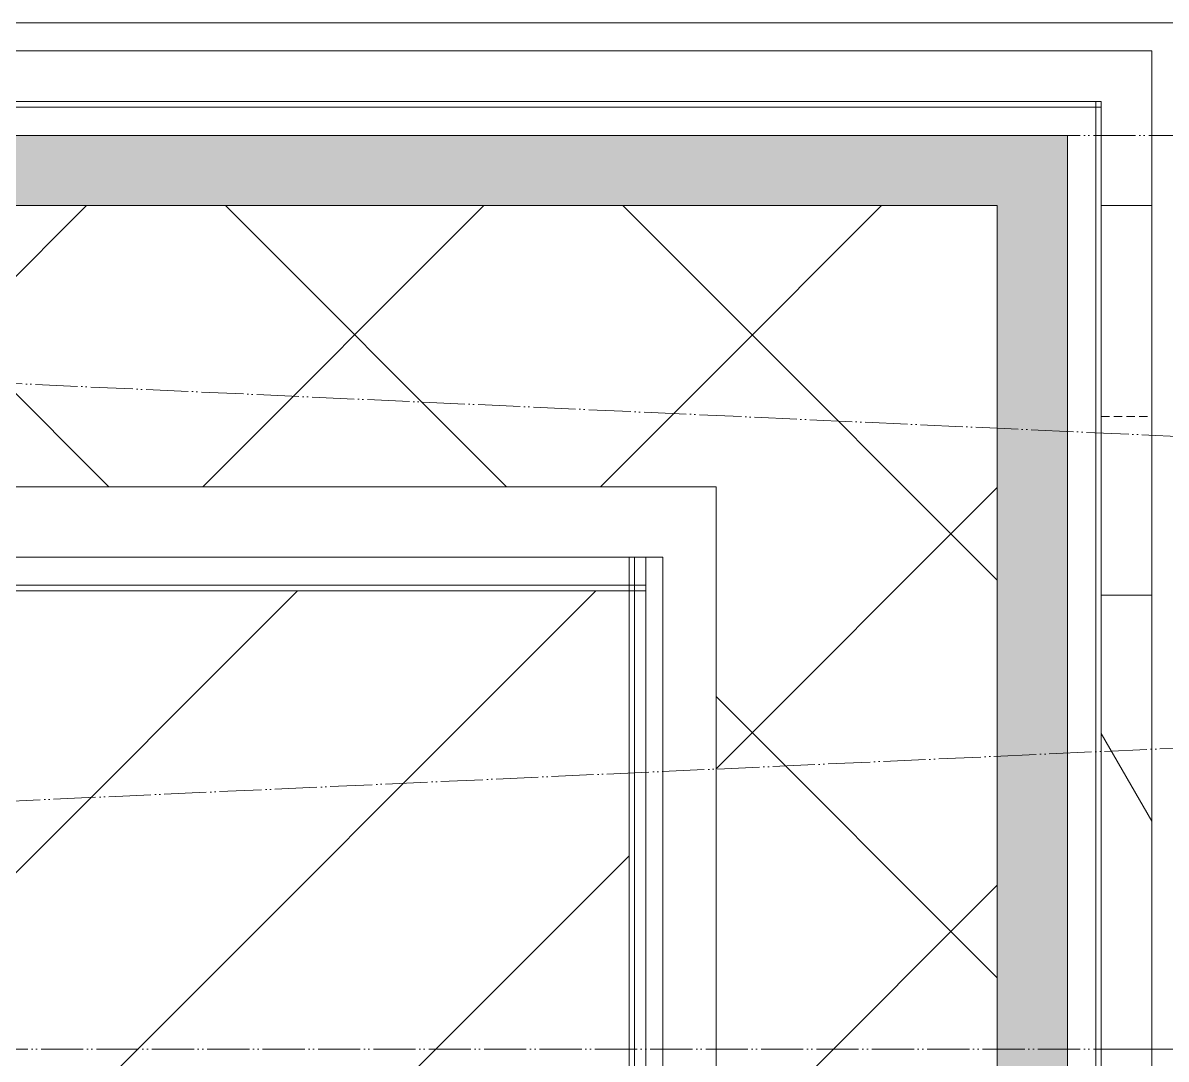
# Model space of a CAD drawing. Header units: millimetres. Extents: x -10438 to 68527, y -5058 to 44223.
# Drawn here: x 43793.4 to 44200.1, y 8298.5 to 8667.1 of the extents above; entities that cross this region are included whole.
import ezdxf

# ---------------------------------------------------------------- set-up
doc = ezdxf.new("R2010")
doc.units = ezdxf.units.MM
doc.linetypes.add('ADSK_Штрих_ш3 п1_5', pattern=[4.5, 3, -1.5])
doc.linetypes.add('ADSK_Штрихпунктирная 2 точки_ш15 п1_5 п1_5 п1_5', pattern=[19.5, 15, -1.5, 0, -1.5, 0, -1.5])
for name, color, linetype, lineweight in [('Каркас', 7, 'Continuous', 18), ('Потолки', 7, 'Continuous', 9), ('Потолки штриховка', 7, 'Continuous', 9), ('Стены внутренние', 7, 'Continuous', 18), ('Стены отделка', 7, 'Continuous', 30), ('Стены штриховка', 7, 'Continuous', 9)]:
    doc.layers.add(name, color=color, linetype=linetype, lineweight=lineweight)
doc.layers.add('Линии', color=7, linetype='Continuous', lineweight=9, true_color=0x00a600)
pattern_1 = [(45, (0, 0), (-70.71068, 70.71068), []), (135, (0, 0), (-70.71068, -70.71068), [])]

msp = doc.modelspace()

# ---------------------------------------------------------------- hatches: boundary and pattern name
at = {"layer": 'Потолки штриховка', "lineweight": 18, "true_color": 0x787878}
h = msp.add_hatch(dxfattribs=at)
h.set_pattern_fill('FP_51', color=8, style=0, pattern_type=2)
h.set_pattern_definition([(60, (0, 0), (-171.4499, 296.96), [171.45, -171.45]), (120, (0, 0), (-342.8999, 6e-05), [171.45, -171.45]), (0, (-85.72, 148.48), (171.45, 296.96), [171.45, -171.45])])
h.paths.add_polyline_path([(48744.357, 1895.057), (48762.511, 1895.057), (48760.235, 2195.057), (48672.038, 2195.057), (48672.038, 1895.057), (48744.207, 1895.057)])
h.paths.add_polyline_path([(44205, 1895.057), (44387.654, 1895.057), (44560.791, 2195.057), (44205, 2195.057), (44205, 2053.966)])
h.paths.add_polyline_path([(47525.589, 1895.057), (47698.726, 2195.057), (47498.726, 2195.057), (47325.589, 1895.057), (47514.677, 1895.057)])
h.paths.add_polyline_path([(46948.027, 1895.057), (47142.622, 1895.057), (46969.502, 2195.057), (46769.355, 2195.057), (46942.695, 1895.057)])
h.paths.add_polyline_path([(44195, 1895.057), (44195, 2195.057), (44177, 2194.295), (44177, 1895.057)])
h.paths.add_polyline_path([(45957.127, 1895.057), (46130.265, 2195.057), (45930.265, 2195.057), (45757.127, 1895.057), (45946.216, 1895.057)])
h.paths.add_polyline_path([(45379.566, 1895.057), (45574.16, 1895.057), (45401.041, 2195.057), (45200.894, 2195.057), (45374.234, 1895.057)])
h.paths.add_polyline_path([(48602.038, 1895.057), (48602.038, 2195.057), (48337.816, 2195.057), (48511.156, 1895.057), (48516.488, 1895.057)])
h.paths.add_polyline_path([(48612.038, 1895.057), (48620.038, 1895.057), (48620.038, 2195.057), (48612.038, 2195.057), (48612.038, 1912.818)])
h.paths.add_polyline_path([(47512.003, 3890), (48707.369, 3890), (48706.481, 4007.057), (48511.724, 4007.057), (48505.995, 3999.725), (48493.584, 3990.327), (48479.179, 3984.424), (48463.743, 3982.411), (47571.377, 3982.411), (47557.238, 3984.101), (47543.896, 3989.076), (47532.102, 3997.055), (47522.812, 4007.057), (47282.078, 4007.057), (47277.751, 4001.242), (47263.18, 3990.327), (47254.627, 3986.031), (47241.07, 3982.817), (47227.136, 3982.817), (47213.579, 3986.031), (47201.128, 3992.285), (47190.455, 4001.242), (47186.128, 4007.057), (46943.263, 4007.057), (46937.533, 3999.725), (46925.123, 3990.327), (46910.718, 3984.424), (46895.281, 3982.411), (46002.916, 3982.411), (45988.777, 3984.101), (45975.435, 3989.076), (45963.641, 3997.055), (45954.06, 4007.057), (45713.617, 4007.057), (45709.29, 4001.242), (45695.026, 3990.481), (45686.166, 3986.031), (45672.609, 3982.817), (45658.675, 3982.817), (45643.052, 3987.068), (45632.667, 3992.285), (45621.994, 4001.242), (45617.667, 4007.057), (45374.802, 4007.057), (45369.072, 3999.725), (45356.662, 3990.327), (45342.257, 3984.424), (45326.82, 3982.411), (44434.455, 3982.411), (44419.539, 3984.295), (44405.561, 3989.828), (44393.397, 3998.663), (44385.313, 4007.057), (44205, 4007.057), (44205, 3890), (47373.16, 3890)])
h.paths.add_polyline_path([(44195, 3890), (44195, 4007.057), (44177, 4007.057), (44177, 3890)])
h.paths.add_polyline_path([(48730.338, 3890), (48735.37, 3890), (48734.482, 4007.057), (48716.481, 4007.057), (48717.389, 3890), (48727.038, 3890)])
h.paths.add_polyline_path([(44177, 8302.057), (44195, 8302.057), (44195, 8602.057), (44177, 8600.946), (44177, 8459.429)])
h.paths.add_polyline_path([(44205, 8302.057), (44552.228, 8302.057), (45713.912, 8527.057), (46995.353, 8302.057), (47387.5, 8302.057), (47387.5, 8384.398), (47404.5, 8384.398), (47404.5, 8602.057), (44205, 8602.057), (44205, 8459.429)])
h = msp.add_hatch(dxfattribs=at)
h.set_pattern_fill('FP_50', color=8, style=0, pattern_type=2)
h.set_pattern_definition([(45, (0, 0), (-53.03301, 53.03301), [])])
h.paths.add_polyline_path([(44003, 3890), (44003, 4007.057), (41999.864, 4007.057), (42001.07, 3890), (43759.488, 3890)])
h.paths.add_polyline_path([(43759.488, 8227.057), (44009, 8228.216), (44009, 8465.057), (41953.95, 8465.057), (41956.401, 8227.057), (43531.677, 8227.057)])
at = {"layer": 'Стены внутренние'}
h = msp.add_hatch(color=256, dxfattribs=at)
h.paths.add_polyline_path([(43450, 8602.057), (44140, 8602.057), (44140, 8627.057), (43450, 8627.057)])
h.paths.add_polyline_path([(41940.538, 8602.057), (42380, 8602.057), (42380, 8627.057), (41940.281, 8627.057)])
h.paths.add_polyline_path([(41919.294, 8602.057), (41920.537, 8602.057), (41920.078, 8627.057), (41919.032, 8627.057), (41919.291, 8602.361)])
msp.add_hatch(color=256, dxfattribs=at).paths.add_polyline_path([(44165, 5422.057), (44165, 8627.057), (44140, 8627.057), (44140, 5422.057)])
at = {"layer": 'Стены внутренние', "lineweight": 9, "true_color": 0x0000ff}
h = msp.add_hatch(dxfattribs=at)
h.set_pattern_fill('FP_2', color=5, style=0, pattern_type=2)
h.set_pattern_definition(pattern_1)
h.paths.add_polyline_path([(43759.488, 8502.057), (44040, 8502.057), (44040, 8602.057), (43450, 8602.057), (43450, 8502.057)])
h.paths.add_polyline_path([(41920.339, 8502.057), (41921.567, 8502.057), (41920.078, 8602.057), (41919.294, 8602), (41920.078, 8527.057)])
h.paths.add_polyline_path([(41988.958, 8502.057), (42380, 8502.057), (42380, 8602.057), (41940.538, 8602.057), (41941.692, 8502.057), (41986.979, 8502.057)])
h = msp.add_hatch(dxfattribs=at)
h.set_pattern_fill('FP_2', color=5, style=0, pattern_type=2)
h.set_pattern_definition(pattern_1)
h.paths.add_polyline_path([(44120.856, 5422.057), (44140, 5422.057), (44140, 8602.057), (44040, 8602.057), (44040, 5422.057)])

# ---------------------------------------------------------------- linework, layer by layer
at = {"layer": 'Каркас', "color": 8, "linetype": 'ADSK_Штрих_ш3 п1_5', "lineweight": 9, "true_color": 0x808080}
msp.add_line((44176.958, 8527.057), (44195, 8527.057), dxfattribs=at)
at = {"layer": 'Линии', "color": 7, "linetype": 'ADSK_Штрихпунктирная 2 точки_ш15 п1_5 п1_5 п1_5'}
for p, q in [((41849.565, 8627.057), (48995, 8627.057)), ((41849.565, 8627.057), (48995, 8302.057)), ((48995, 8627.057), (41849.565, 8302.057)), ((41849.565, 8302.057), (48995, 8302.057))]:
    msp.add_line(p, q, dxfattribs=at)
at = {"layer": 'Потолки'}
for p, q in [((44176.987, 8602.057), (44195.105, 8602.057)), ((44195, 8302.057), (44176.871, 8302.057))]:
    msp.add_line(p, q, dxfattribs=at)
at = {"layer": 'Стены отделка', "lineweight": 9}
for p, q in [((43450, 8667.057), (44205, 8667.057)), ((44195, 8657.057), (43450, 8657.057)), ((44195, 3425), (44195, 8657.057)), ((43450, 8639.057), (44175, 8639.057)), ((44177, 8637.057), (44177, 3425)), ((44140, 8627.057), (44165, 8627.057)), ((44009, 5432), (44009, 8477.057)), ((44015, 8477.057), (44021, 8477.057)), ((44015, 8477.057), (44015, 5422.057)), ((44021, 8477.057), (44021, 5420)), ((44015, 8465.057), (43450, 8465.057))]:
    msp.add_line(p, q, dxfattribs=at)
at = {"layer": 'Стены штриховка'}
for p, q in [((44175, 8639.057), (44175, 3425)), ((44175, 8639.057), (44177, 8639.057)), ((44177, 8639.057), (44177, 8637.057)), ((43450, 8637.057), (44177, 8637.057)), ((44140, 8627.057), (43450, 8627.057)), ((44165, 8627.057), (44165, 5422.057)), ((43450, 8602.057), (44140, 8602.057)), ((44140, 8602.057), (44140, 5422.057)), ((43450, 8502.057), (44040, 8502.057)), ((44040, 8502.057), (44040, 5422.057)), ((43450, 8477.057), (44015, 8477.057)), ((44011, 5430), (44011, 8477.057)), ((44015, 8467.057), (43450, 8467.057))]:
    msp.add_line(p, q, dxfattribs=at)

doc.saveas('drawing.dxf')
